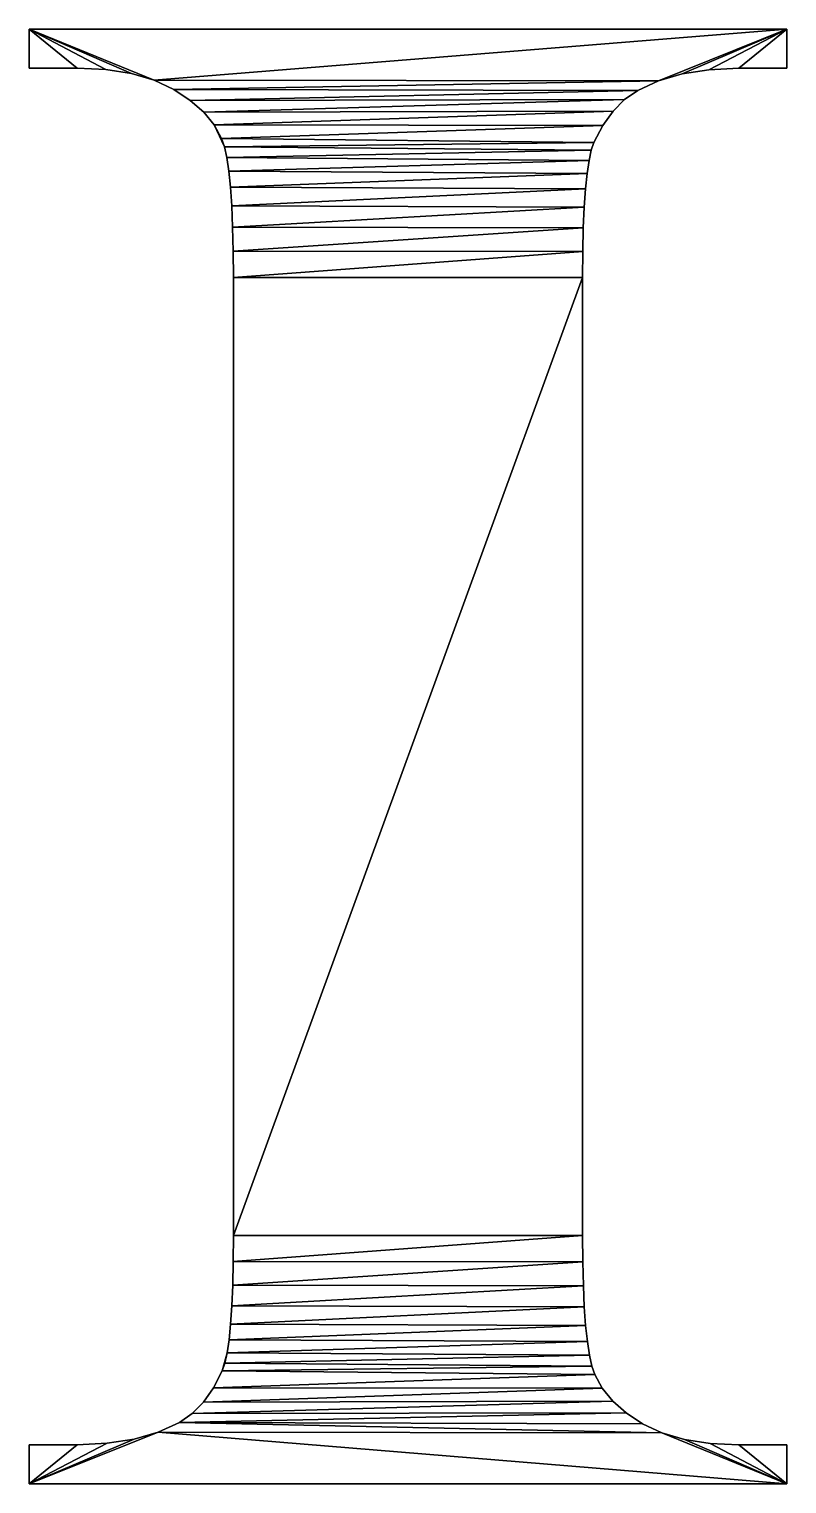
# Model space of a CAD drawing. Header units: metres. Extents: x 0.028 to 0.514, y 0 to 0.933.
import ezdxf

# ---------------------------------------------------------------- set-up
doc = ezdxf.new("R2010")
doc.units = ezdxf.units.M

msp = doc.modelspace()

# ---------------------------------------------------------------- meshes
at = {"layer": 'Armanisoft_0', "linetype": 'CONTINUOUS'}
mesh = msp.add_polyface(dxfattribs=at)
corners = [(0.514482, 0.025152), (0.514482, 0), (0.028201, 0), (0.028201, 0.025152), (0.058954, 0.025152), (0.078231, 0.02604), (0.095602, 0.028701), (0.111068, 0.033137), (0.124628, 0.039348), (0.132866, 0.045071), (0.140198, 0.052513), (0.146625, 0.061672), (0.152145, 0.072549), (0.153822, 0.077478), (0.155275, 0.084096), (0.156504, 0.092405), (0.15751, 0.102403), (0.158293, 0.114092), (0.158852, 0.127471), (0.159187, 0.14254), (0.159299, 0.159299), (0.159299, 0.773628), (0.15918, 0.790622), (0.158825, 0.805946), (0.158234, 0.819601), (0.157405, 0.831587), (0.15634, 0.841904), (0.155038, 0.850551), (0.153499, 0.857529), (0.151724, 0.862837), (0.146967, 0.871512), (0.140273, 0.87964), (0.13164, 0.88722), (0.121069, 0.894254), (0.108533, 0.900169), (0.094001, 0.904394), (0.077475, 0.906929), (0.058954, 0.907774), (0.028201, 0.907774), (0.028201, 0.932927), (0.514482, 0.932927), (0.514482, 0.907774), (0.483575, 0.907774), (0.4644, 0.906884), (0.447202, 0.904213), (0.43198, 0.89976), (0.418734, 0.893527), (0.410353, 0.887711), (0.402883, 0.880204), (0.396323, 0.871005), (0.390673, 0.860115), (0.388965, 0.855252), (0.387484, 0.84869), (0.386231, 0.840428), (0.385206, 0.830467), (0.384409, 0.818806), (0.38384, 0.805446), (0.383498, 0.790387), (0.383384, 0.773628), (0.383384, 0.159299), (0.383506, 0.142387), (0.38387, 0.127123), (0.384477, 0.113506), (0.385328, 0.101538), (0.386421, 0.091217), (0.387757, 0.082545), (0.389336, 0.07552), (0.391158, 0.070143), (0.395989, 0.061338), (0.402706, 0.053136), (0.411311, 0.045538), (0.421802, 0.038542), (0.434239, 0.032684), (0.44868, 0.0285), (0.465126, 0.025989), (0.483575, 0.025152), (0.514482, 0.025152), (0.271341, 1.725821), (-0.988016, -0.163215), (1.530699, -0.163215), (0.514482, 0.025152, 0.229421), (0.514482, 0, 0.229421), (0.028201, 0, 0.229421), (0.028201, 0.025152, 0.229421), (0.058954, 0.025152, 0.229421), (0.078231, 0.02604, 0.229421), (0.095602, 0.028701, 0.229421), (0.111068, 0.033137, 0.229421), (0.124628, 0.039348, 0.229421), (0.132866, 0.045071, 0.229421), (0.140198, 0.052513, 0.229421), (0.146625, 0.061672, 0.229421), (0.152145, 0.072549, 0.229421), (0.153822, 0.077478, 0.229421), (0.155275, 0.084096, 0.229421), (0.156504, 0.092405, 0.229421), (0.15751, 0.102403, 0.229421), (0.158293, 0.114092, 0.229421), (0.158852, 0.127471, 0.229421), (0.159187, 0.14254, 0.229421), (0.159299, 0.159299, 0.229421), (0.159299, 0.773628, 0.229421), (0.15918, 0.790622, 0.229421), (0.158825, 0.805946, 0.229421), (0.158234, 0.819601, 0.229421), (0.157405, 0.831587, 0.229421), (0.15634, 0.841904, 0.229421), (0.155038, 0.850551, 0.229421), (0.153499, 0.857529, 0.229421), (0.151724, 0.862837, 0.229421), (0.146967, 0.871512, 0.229421), (0.140273, 0.87964, 0.229421), (0.13164, 0.88722, 0.229421), (0.121069, 0.894254, 0.229421), (0.108533, 0.900169, 0.229421), (0.094001, 0.904394, 0.229421), (0.077475, 0.906929, 0.229421), (0.058954, 0.907774, 0.229421), (0.028201, 0.907774, 0.229421), (0.028201, 0.932927, 0.229421), (0.514482, 0.932927, 0.229421), (0.514482, 0.907774, 0.229421), (0.483575, 0.907774, 0.229421), (0.4644, 0.906884, 0.229421), (0.447202, 0.904213, 0.229421), (0.43198, 0.89976, 0.229421), (0.418734, 0.893527, 0.229421), (0.410353, 0.887711, 0.229421), (0.402883, 0.880204, 0.229421), (0.396323, 0.871005, 0.229421), (0.390673, 0.860115, 0.229421), (0.388965, 0.855252, 0.229421), (0.387484, 0.84869, 0.229421), (0.386231, 0.840428, 0.229421), (0.385206, 0.830467, 0.229421), (0.384409, 0.818806, 0.229421), (0.38384, 0.805446, 0.229421), (0.383498, 0.790387, 0.229421), (0.383384, 0.773628, 0.229421), (0.383384, 0.159299, 0.229421), (0.383506, 0.142387, 0.229421), (0.38387, 0.127123, 0.229421), (0.384477, 0.113506, 0.229421), (0.385328, 0.101538, 0.229421), (0.386421, 0.091217, 0.229421), (0.387757, 0.082545, 0.229421), (0.389336, 0.07552, 0.229421), (0.391158, 0.070143, 0.229421), (0.395989, 0.061338, 0.229421), (0.402706, 0.053136, 0.229421), (0.411311, 0.045538, 0.229421), (0.421802, 0.038542, 0.229421), (0.434239, 0.032684, 0.229421), (0.44868, 0.0285, 0.229421), (0.465126, 0.025989, 0.229421), (0.483575, 0.025152, 0.229421), (0.514482, 0.025152, 0.229421), (0.271341, 1.725821, 0.229421), (-0.988016, -0.163215, 0.229421), (1.530699, -0.163215, 0.229421), (0.514482, 0.025152), (0.514482, 0.025152, 0.229421), (0.514482, 0), (0.514482, 0, 0.229421), (0.028201, 0), (0.028201, 0, 0.229421), (0.028201, 0.025152), (0.028201, 0.025152, 0.229421), (0.058954, 0.025152), (0.058954, 0.025152, 0.229421), (0.078231, 0.02604), (0.078231, 0.02604, 0.229421), (0.095602, 0.028701), (0.095602, 0.028701, 0.229421), (0.111068, 0.033137), (0.111068, 0.033137, 0.229421), (0.124628, 0.039348), (0.124628, 0.039348, 0.229421), (0.132866, 0.045071), (0.132866, 0.045071, 0.229421), (0.140198, 0.052513), (0.140198, 0.052513, 0.229421), (0.146625, 0.061672), (0.146625, 0.061672, 0.229421), (0.152145, 0.072549), (0.152145, 0.072549, 0.229421), (0.153822, 0.077478), (0.153822, 0.077478, 0.229421), (0.155275, 0.084096), (0.155275, 0.084096, 0.229421), (0.156504, 0.092405), (0.156504, 0.092405, 0.229421), (0.15751, 0.102403), (0.15751, 0.102403, 0.229421), (0.158293, 0.114092), (0.158293, 0.114092, 0.229421), (0.158852, 0.127471), (0.158852, 0.127471, 0.229421), (0.159187, 0.14254), (0.159187, 0.14254, 0.229421), (0.159299, 0.159299), (0.159299, 0.159299, 0.229421), (0.159299, 0.773628), (0.159299, 0.773628, 0.229421), (0.15918, 0.790622), (0.15918, 0.790622, 0.229421), (0.158825, 0.805946), (0.158825, 0.805946, 0.229421), (0.158234, 0.819601), (0.158234, 0.819601, 0.229421), (0.157405, 0.831587), (0.157405, 0.831587, 0.229421), (0.15634, 0.841904), (0.15634, 0.841904, 0.229421), (0.155038, 0.850551), (0.155038, 0.850551, 0.229421), (0.153499, 0.857529), (0.153499, 0.857529, 0.229421), (0.151724, 0.862837), (0.151724, 0.862837, 0.229421), (0.146967, 0.871512), (0.146967, 0.871512, 0.229421), (0.140273, 0.87964), (0.140273, 0.87964, 0.229421), (0.13164, 0.88722), (0.13164, 0.88722, 0.229421), (0.121069, 0.894254), (0.121069, 0.894254, 0.229421), (0.108533, 0.900169), (0.108533, 0.900169, 0.229421), (0.094001, 0.904394), (0.094001, 0.904394, 0.229421), (0.077475, 0.906929), (0.077475, 0.906929, 0.229421), (0.058954, 0.907774), (0.058954, 0.907774, 0.229421), (0.028201, 0.907774), (0.028201, 0.907774, 0.229421), (0.028201, 0.932927), (0.028201, 0.932927, 0.229421), (0.514482, 0.932927), (0.514482, 0.932927, 0.229421), (0.514482, 0.907774), (0.514482, 0.907774, 0.229421), (0.483575, 0.907774), (0.483575, 0.907774, 0.229421), (0.4644, 0.906884), (0.4644, 0.906884, 0.229421), (0.447202, 0.904212), (0.447202, 0.904212, 0.229421), (0.43198, 0.89976), (0.43198, 0.89976, 0.229421), (0.418734, 0.893527), (0.418734, 0.893527, 0.229421), (0.410353, 0.887711), (0.410353, 0.887711, 0.229421), (0.402883, 0.880204), (0.402883, 0.880204, 0.229421), (0.396323, 0.871005), (0.396323, 0.871005, 0.229421), (0.390673, 0.860115), (0.390673, 0.860115, 0.229421), (0.388965, 0.855252), (0.388965, 0.855252, 0.229421), (0.387484, 0.84869), (0.387484, 0.84869, 0.229421), (0.386231, 0.840428), (0.386231, 0.840428, 0.229421), (0.385206, 0.830467), (0.385206, 0.830467, 0.229421), (0.384409, 0.818806), (0.384409, 0.818806, 0.229421), (0.38384, 0.805446), (0.38384, 0.805446, 0.229421), (0.383498, 0.790387), (0.383498, 0.790387, 0.229421), (0.383384, 0.773628), (0.383384, 0.773628, 0.229421), (0.383384, 0.159299), (0.383384, 0.159299, 0.229421), (0.383506, 0.142387), (0.383506, 0.142387, 0.229421), (0.38387, 0.127123), (0.38387, 0.127123, 0.229421), (0.384477, 0.113506), (0.384477, 0.113506, 0.229421), (0.385328, 0.101538), (0.385328, 0.101538, 0.229421), (0.386421, 0.091217), (0.386421, 0.091217, 0.229421), (0.387757, 0.082545), (0.387757, 0.082545, 0.229421), (0.389336, 0.07552), (0.389336, 0.07552, 0.229421), (0.391158, 0.070143), (0.391158, 0.070143, 0.229421), (0.395989, 0.061338), (0.395989, 0.061338, 0.229421), (0.402706, 0.053136), (0.402706, 0.053136, 0.229421), (0.411311, 0.045538), (0.411311, 0.045538, 0.229421), (0.421802, 0.038542), (0.421802, 0.038542, 0.229421), (0.434239, 0.032684), (0.434239, 0.032684, 0.229421), (0.44868, 0.0285), (0.44868, 0.0285, 0.229421), (0.465126, 0.025989), (0.465126, 0.025989, 0.229421), (0.483575, 0.025152), (0.483575, 0.025152, 0.229421)]
mesh.append_faces([[corners[k] for k in face] for face in [(4, 2, 3), (5, 2, 4), (6, 2, 5), (7, 1, 2), (7, 2, 6), (14, 13, 12), (30, 29, 28), (39, 34, 35), (39, 35, 36), (39, 36, 37), (39, 37, 38), (42, 40, 41), (43, 40, 42), (44, 40, 43), (45, 33, 34), (45, 40, 44), (46, 32, 33), (46, 33, 45), (47, 31, 32), (47, 32, 46), (48, 30, 31), (48, 31, 47), (49, 29, 30), (49, 30, 48), (50, 28, 29), (50, 29, 49), (51, 27, 28), (51, 28, 50), (52, 26, 27), (52, 27, 51), (53, 25, 26), (53, 26, 52), (54, 24, 25), (54, 25, 53), (55, 23, 24), (55, 24, 54), (56, 22, 23), (56, 23, 55), (57, 21, 22), (57, 22, 56), (58, 20, 21), (58, 21, 57), (59, 19, 20), (59, 20, 58), (60, 18, 19), (60, 19, 59), (61, 17, 18), (61, 18, 60), (62, 16, 17), (62, 17, 61), (63, 15, 16), (63, 16, 62), (64, 14, 15), (64, 15, 63), (65, 13, 14), (65, 14, 64), (66, 12, 13), (66, 13, 65), (67, 11, 12), (67, 12, 66), (68, 10, 11), (68, 11, 67), (69, 9, 10), (69, 10, 68), (70, 8, 9), (70, 9, 69), (71, 8, 70), (72, 1, 7), (72, 7, 8), (72, 8, 71), (73, 1, 72), (74, 1, 73), (75, 0, 1), (75, 1, 74), (34, 39, 40), (34, 40, 45), (84, 83, 82), (85, 84, 82), (86, 85, 82), (87, 82, 81), (87, 86, 82), (94, 92, 93), (110, 108, 109), (119, 115, 114), (119, 116, 115), (119, 117, 116), (119, 118, 117), (122, 121, 120), (123, 122, 120), (124, 123, 120), (125, 114, 113), (125, 124, 120), (126, 113, 112), (126, 125, 113), (127, 112, 111), (127, 126, 112), (128, 111, 110), (128, 127, 111), (129, 110, 109), (129, 128, 110), (130, 109, 108), (130, 129, 109), (131, 108, 107), (131, 130, 108), (132, 107, 106), (132, 131, 107), (133, 106, 105), (133, 132, 106), (134, 105, 104), (134, 133, 105), (135, 104, 103), (135, 134, 104), (136, 103, 102), (136, 135, 103), (137, 102, 101), (137, 136, 102), (138, 101, 100), (138, 137, 101), (139, 100, 99), (139, 138, 100), (140, 99, 98), (140, 139, 99), (141, 98, 97), (141, 140, 98), (142, 97, 96), (142, 141, 97), (143, 96, 95), (143, 142, 96), (144, 95, 94), (144, 143, 95), (145, 94, 93), (145, 144, 94), (146, 93, 92), (146, 145, 93), (147, 92, 91), (147, 146, 92), (148, 91, 90), (148, 147, 91), (149, 90, 89), (149, 148, 90), (150, 89, 88), (150, 149, 89), (151, 150, 88), (152, 87, 81), (152, 88, 87), (152, 151, 88), (153, 152, 81), (154, 153, 81), (155, 81, 80), (155, 154, 81), (114, 120, 119), (114, 125, 120), (162, 160, 161, 163), (164, 162, 163, 165), (166, 164, 165, 167), (168, 166, 167, 169), (170, 168, 169, 171), (172, 170, 171, 173), (174, 172, 173, 175), (176, 174, 175, 177), (178, 176, 177, 179), (180, 178, 179, 181), (182, 180, 181, 183), (184, 182, 183, 185), (186, 184, 185, 187), (188, 186, 187, 189), (190, 188, 189, 191), (192, 190, 191, 193), (194, 192, 193, 195), (196, 194, 195, 197), (198, 196, 197, 199), (200, 198, 199, 201), (202, 200, 201, 203), (204, 202, 203, 205), (206, 204, 205, 207), (208, 206, 207, 209), (210, 208, 209, 211), (212, 210, 211, 213), (214, 212, 213, 215), (216, 214, 215, 217), (218, 216, 217, 219), (220, 218, 219, 221), (222, 220, 221, 223), (224, 222, 223, 225), (226, 224, 225, 227), (228, 226, 227, 229), (230, 228, 229, 231), (232, 230, 231, 233), (234, 232, 233, 235), (236, 234, 235, 237), (238, 236, 237, 239), (240, 238, 239, 241), (242, 240, 241, 243), (244, 242, 243, 245), (246, 244, 245, 247), (248, 246, 247, 249), (250, 248, 249, 251), (252, 250, 251, 253), (254, 252, 253, 255), (256, 254, 255, 257), (258, 256, 257, 259), (260, 258, 259, 261), (262, 260, 261, 263), (264, 262, 263, 265), (266, 264, 265, 267), (268, 266, 267, 269), (270, 268, 269, 271), (272, 270, 271, 273), (274, 272, 273, 275), (276, 274, 275, 277), (278, 276, 277, 279), (280, 278, 279, 281), (282, 280, 281, 283), (284, 282, 283, 285), (286, 284, 285, 287), (288, 286, 287, 289), (290, 288, 289, 291), (292, 290, 291, 293), (294, 292, 293, 295), (296, 294, 295, 297), (298, 296, 297, 299), (300, 298, 299, 301), (302, 300, 301, 303), (304, 302, 303, 305), (306, 304, 305, 307), (308, 306, 307, 309), (310, 308, 309, 311), (160, 310, 311, 161)]])

doc.saveas('drawing.dxf')
